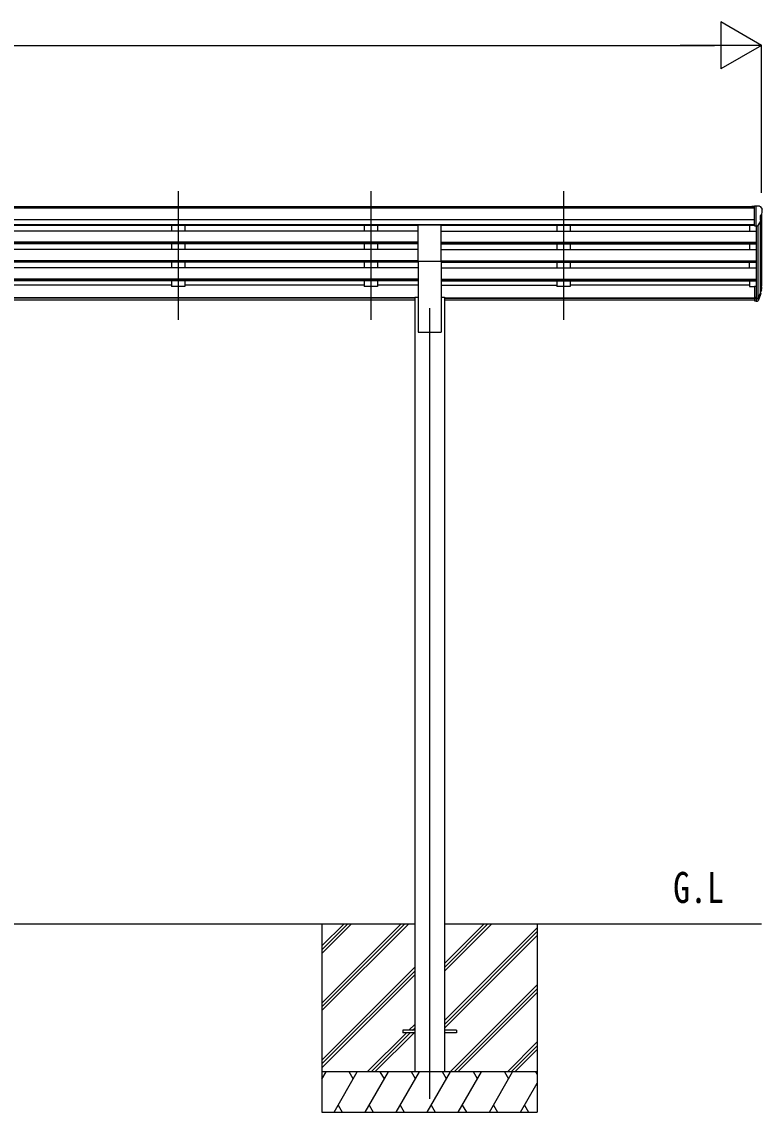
# Model space of a CAD drawing. Units: millimetres, scale not verified. Extents: x -14718 to 14718, y -10395 to 10395.
# Drawn here: x 317 to 3069, y -6038 to -1984 of the extents above; entities that cross this region are included whole.
import ezdxf
from ezdxf.enums import TextEntityAlignment as Align

# ---------------------------------------------------------------- set-up
doc = ezdxf.new("R2010")
doc.units = ezdxf.units.MM
doc.header["$LTSCALE"] = 50
for name, color, linetype in [('0-2_USER1', 3, 'Continuous'), ('0-3_YKK_12', 2, 'Continuous'), ('0-4_YKK_13', 4, 'Continuous'), ('0-5_YKK_A1', 4, 'Continuous'), ('0-6_YKK_D', 6, 'Continuous')]:
    doc.layers.add(name, color=color, linetype=linetype)
doc.styles.add('ＭＳ ゴシック', font='')
doc.styles.get('ＭＳ ゴシック').set_extended_font_data('MS Gothic')

msp = doc.modelspace()

# ---------------------------------------------------------------- linework, layer by layer
at = {"layer": '0-3_YKK_12'}
for p, q in [((898.57, -2614.39), (898.57, -3091.9)), ((898.57, -2614.39), (898.57, -3091.9)), ((1614.57, -2614.39), (1614.57, -3091.9)), ((1614.57, -2614.39), (1614.57, -3091.9)), ((2330.57, -2614.39), (2330.57, -3091.9)), ((2330.57, -2614.39), (2330.57, -3091.9)), ((1832.57, -3048.94), (1832.57, -5987.5))]:
    msp.add_line(p, q, dxfattribs=at)
at = {"layer": '0-4_YKK_13'}
for p, q in [((3040.07, -2670.13), (3030.07, -2670.22)), ((3030.07, -2671.74), (3030.07, -2670.22)), ((3040.07, -2742.12), (3040.07, -2670.13)), ((3058.57, -2670.13), (3040.07, -2670.13)), ((3046.57, -2743.12), (3046.57, -2670.13)), ((3058.57, -2670.13), (3060.9, -2670.27)), ((3061.66, -2670.7), (3065.73, -2676.51)), ((3060.57, -2704.65), (3060.57, -2720.92)), ((3066.04, -2701.32), (3060.72, -2704.39)), ((3068.57, -2679.5), (3068.57, -2680.13)), ((1790.07, -2873.55), (1790.07, -2738.34)), ((1790.07, -2738.34), (1875.07, -2738.34)), ((1875.07, -2873.55), (1875.07, -2738.34)), ((3040.07, -2742.12), (3046.57, -2742.12)), ((3046.57, -2743.12), (3051.78, -2742.8)), ((3054.19, -2741.3), (3063.2, -2725.71)), ((1790.07, -2873.55), (1875.07, -2873.55)), ((3040.07, -2967.51), (3040.07, -3021.55)), ((3040.07, -2967.51), (3046.57, -2967.51)), ((3046.57, -2967.51), (3046.57, -3022.29)), ((3053, -3011.87), (3060.76, -2996.46)), ((3062.21, -2996.82), (3054.01, -3013)), ((3062.82, -2997.38), (3054.01, -3020.93)), ((3064.87, -2980.33), (3061.6, -2987.39)), ((3065.48, -2981.7), (3061.6, -2989.65)), ((3063.16, -2992.98), (3062.82, -2997.38)), ((3040.07, -3007.65), (3046.57, -3007.65)), ((3040.07, -3012.52), (3046.57, -3012.52)), ((3040.07, -3021.55), (3046.57, -3021.55)), ((3046.57, -3012.54), (3051.7, -3012.54)), ((3046.57, -3014.35), (3051.41, -3014.35)), ((3046.57, -3022.29), (3051.41, -3022.29)), ((1732.57, -5733), (1732.57, -5742)), ((1777.57, -5733), (1732.57, -5733)), ((1777.57, -5742), (1732.57, -5742)), ((1932.57, -5733), (1887.57, -5733)), ((1932.57, -5742), (1887.57, -5742)), ((1932.57, -5733), (1932.57, -5742))]:
    msp.add_line(p, q, dxfattribs=at)
for centre, radius, start, end in [((3060.84, -2671.27), 1, 35, 86.5), ((3060.87, -2704.65), 0.3, 120, 180), ((3065.57, -2679.5), 3, 0, 87), ((3061.66, -2696.94), 6.18, 315.00103, 354.2965), ((2866.57, -2680.13), 202, 355.05096, 0), ((3051.6, -2739.8), 3, 273.5, 330), ((3060.87, -2720.92), 0.3, 180, 265.2833), ((3060.6, -2724.21), 3, 330, 85.2833), ((3035.98, -2970.83), 30.41, 341.80266, 352.8448), ((3037.39, -2972.59), 29.53, 342.01856, 353.49194)]:
    msp.add_arc(centre, radius, start, end, dxfattribs=at)
for centre, major_axis, ratio, start_param, end_param in [((2976.65, -2972.92), (88.05, 0), 0.90356, 5.9828017, 6.0168888), ((3061.86, -2992.98), (-1.3, 0), 0.90356, 2.9359903, 4.9130961), ((2975.94, -2976.79), (89.07, 0), 0.90356, 6.0316505, 6.077583), ((2978.71, -2966.34), (-87.93, 4.42), 0.541684, 3.060334, 3.2172517), ((2977.92, -2973.02), (89.06, 1.43), 0.57596, 6.1985533, 6.3701348), ((3051.41, -3011.64), (3, 0), 0.90356, 4.712389, 5.7595865), ((3051.41, -3019.58), (-3, 0), 0.90356, 1.5707963, 2.6179939), ((3051.7, -3011.19), (1.5, 0), 0.90356, 4.712389, 5.7595865)]:
    msp.add_ellipse(centre, major_axis=major_axis, ratio=ratio, start_param=start_param, end_param=end_param, dxfattribs=at)
at = {"layer": '0-5_YKK_A1'}
for p, q in [((3040.07, -2671.74), (-2674.93, -2671.74)), ((3040.07, -2676.95), (-2674.93, -2676.95)), ((3066.57, -2700.71), (3066.57, -2967.15)), ((3040.07, -2720.48), (-2674.93, -2720.48)), ((3040.07, -2738.34), (-2674.93, -2738.34)), ((1790.07, -2741.58), (-1424.93, -2741.58)), ((873.57, -2741.58), (873.57, -2762.04)), ((923.57, -2741.58), (923.57, -2762.04)), ((1589.57, -2741.58), (1589.57, -2762.04)), ((1639.57, -2741.58), (1639.57, -2762.04)), ((3040.07, -2741.68), (1875.07, -2741.68)), ((2305.57, -2741.58), (2305.57, -2762.04)), ((2355.57, -2741.58), (2355.57, -2762.04)), ((3021.57, -2741.58), (3021.57, -2762.04)), ((3046.57, -2743.12), (3046.57, -2967.51)), ((3052.57, -2742.64), (3052.58, -3012.29)), ((3061.6, -2728.48), (3061.6, -2993.86)), ((1790.07, -2762.04), (-1424.93, -2762.04)), ((1875.07, -2762.04), (3046.57, -2762.04)), ((1790.07, -2803.91), (-1424.93, -2803.91)), ((1790.07, -2805.41), (-1424.93, -2805.41)), ((1790.07, -2809.73), (-1424.93, -2809.73)), ((1790.07, -2830.53), (-1424.93, -2830.53)), ((873.57, -2809.73), (873.57, -2830.53)), ((923.57, -2809.73), (923.57, -2830.53)), ((1589.57, -2809.73), (1589.57, -2830.53)), ((1639.57, -2809.73), (1639.57, -2830.53)), ((1875.07, -2803.91), (3046.57, -2803.91)), ((1875.07, -2805.41), (3046.57, -2805.41)), ((1875.07, -2809.73), (3046.57, -2809.73)), ((1875.07, -2830.53), (3046.57, -2830.53)), ((2305.57, -2809.73), (2305.57, -2830.53)), ((2355.57, -2809.73), (2355.57, -2830.53)), ((3021.57, -2809.73), (3021.57, -2830.53)), ((1790.07, -2872.41), (-1424.93, -2872.41)), ((1790.07, -2873.9), (-1424.93, -2873.9)), ((1790.07, -2873.55), (1790.07, -3137.5)), ((1875.07, -2872.41), (3046.57, -2872.41)), ((1875.07, -2873.55), (1875.07, -3137.5)), ((1875.07, -2873.9), (3046.57, -2873.9)), ((1790.07, -2878.22), (-1424.93, -2878.22)), ((1790.07, -2899.02), (-1424.93, -2899.02)), ((873.57, -2878.22), (873.57, -2899.02)), ((923.57, -2878.22), (923.57, -2899.02)), ((1589.57, -2878.22), (1589.57, -2899.02)), ((1639.57, -2878.22), (1639.57, -2899.02)), ((1875.07, -2878.22), (3046.57, -2878.22)), ((1875.07, -2899.02), (3046.57, -2899.02)), ((2305.57, -2878.22), (2305.57, -2899.02)), ((2355.57, -2878.22), (2355.57, -2899.02)), ((3021.57, -2899.02), (3021.57, -2878.22)), ((1790.07, -2940.9), (-1424.93, -2940.9)), ((1790.07, -2942.39), (-1424.93, -2942.39)), ((1790.07, -2946.71), (-1424.93, -2946.71)), ((873.57, -2946.71), (873.57, -2968.15)), ((923.57, -2946.71), (923.57, -2968.15)), ((1589.57, -2946.71), (1589.57, -2968.15)), ((1639.57, -2946.71), (1639.57, -2968.15)), ((1875.07, -2940.9), (3046.57, -2940.9)), ((1875.07, -2942.39), (3046.57, -2942.39)), ((1875.07, -2946.71), (3046.57, -2946.71)), ((2305.57, -2946.71), (2305.57, -2968.15)), ((2355.57, -2946.71), (2355.57, -2968.15)), ((3021.57, -2946.71), (3021.57, -2968.15)), ((873.57, -2963.2), (207.57, -2963.2)), ((923.57, -2968.15), (873.57, -2968.15)), ((1589.57, -2963.2), (923.57, -2963.2)), ((1639.57, -2968.15), (1589.57, -2968.15)), ((1790.07, -2963.2), (1639.57, -2963.2)), ((1875.07, -2963.2), (2305.57, -2963.2)), ((2355.57, -2968.15), (2305.57, -2968.15)), ((3021.57, -2963.2), (2355.57, -2963.2)), ((3021.57, -2968.15), (3040.07, -2968.15)), ((1777.57, -3010.22), (-1412.43, -3010.22)), ((1777.57, -3011.61), (-1412.43, -3011.61)), ((1777.57, -3019.3), (-1412.43, -3019.3)), ((1777.57, -3007.5), (1777.57, -5887.5)), ((1777.57, -3007.5), (1790.07, -3007.5)), ((1875.07, -3007.5), (1887.57, -3007.5)), ((1887.57, -3007.5), (1887.57, -5887.5)), ((1887.57, -3010.22), (3040.07, -3010.22)), ((1887.57, -3011.61), (3040.07, -3011.61)), ((3040.07, -3019.3), (1887.57, -3019.3)), ((1790.07, -3137.5), (1875.07, -3137.5)), ((-1412.43, -5337.5), (1777.57, -5337.5)), ((1432.57, -5337.5), (1432.57, -6037.5)), ((1432.57, -5631.68), (1726.75, -5337.5)), ((1432.57, -5645.82), (1740.89, -5337.5)), ((1432.57, -5659.96), (1755.03, -5337.5)), ((1432.57, -5447.83), (1542.9, -5337.5)), ((1432.57, -5433.69), (1528.76, -5337.5)), ((1432.57, -5419.55), (1514.62, -5337.5)), ((1887.57, -5337.5), (3066.57, -5337.5)), ((1887.57, -5513.33), (2063.4, -5337.5)), ((1887.57, -5499.19), (2049.26, -5337.5)), ((1887.57, -5485.04), (2035.12, -5337.5)), ((2232.57, -5337.5), (2232.57, -6037.5)), ((1887.57, -5697.18), (2232.57, -5352.18)), ((1887.57, -5711.32), (2232.57, -5366.32)), ((1887.57, -5725.46), (2232.57, -5380.46)), ((1432.57, -5843.81), (1777.57, -5498.81)), ((1432.57, -5857.95), (1777.57, -5512.95)), ((1432.57, -5872.09), (1777.57, -5527.09)), ((1909.38, -5887.5), (2232.57, -5564.31)), ((1923.52, -5887.5), (2232.57, -5578.45)), ((1937.66, -5887.5), (2232.57, -5592.59)), ((1755.51, -5733), (1777.57, -5710.94)), ((1601.01, -5887.5), (1746.51, -5742)), ((1615.15, -5887.5), (1760.65, -5742)), ((1629.3, -5887.5), (1774.8, -5742)), ((1769.65, -5733), (1777.57, -5725.08)), ((2121.51, -5887.5), (2232.57, -5776.44)), ((2135.65, -5887.5), (2232.57, -5790.58)), ((2149.8, -5887.5), (2232.57, -5804.73)), ((2232.57, -5887.5), (1432.57, -5887.5)), ((1432.57, -5915), (1448.45, -5887.5)), ((1477.32, -6037.5), (1563.92, -5887.5)), ((1548.92, -5913.48), (1533.92, -5887.5)), ((1592.79, -6037.5), (1679.39, -5887.5)), ((1664.39, -5913.48), (1649.39, -5887.5)), ((1708.26, -6037.5), (1794.86, -5887.5)), ((1779.86, -5913.48), (1764.86, -5887.5)), ((1823.73, -6037.5), (1910.33, -5887.5)), ((1895.33, -5913.48), (1880.33, -5887.5)), ((1939.2, -6037.5), (2025.8, -5887.5)), ((2010.8, -5913.48), (1995.8, -5887.5)), ((2054.67, -6037.5), (2141.27, -5887.5)), ((2111.27, -5887.5), (2126.27, -5913.48)), ((2226.74, -5887.5), (2232.57, -5897.6)), ((2170.14, -6037.5), (2232.57, -5929.36)), ((1432.57, -6037.5), (2232.57, -6037.5)), ((1492.31, -6011.52), (1507.31, -6037.5)), ((1607.78, -6011.52), (1622.78, -6037.5)), ((1723.26, -6011.52), (1738.26, -6037.5)), ((1838.73, -6011.52), (1853.72, -6037.5)), ((1954.2, -6011.52), (1969.19, -6037.5)), ((2069.67, -6011.52), (2084.66, -6037.5)), ((2185.13, -6011.52), (2200.13, -6037.5))]:
    msp.add_line(p, q, dxfattribs=at)
at = {"layer": '0-6_YKK_D'}
for p, q in [((3066.57, -2071.74), (2915.01, -1984.24)), ((2915.01, -1984.24), (2915.01, -2159.24)), ((-2526.43, -2071.74), (2891.57, -2071.74)), ((3066.57, -2071.74), (2763.46, -2071.74)), ((3066.57, -2071.74), (2915.01, -2159.24)), ((3066.57, -2620.13), (3066.57, -2070.74))]:
    msp.add_line(p, q, dxfattribs=at)

# ---------------------------------------------------------------- texts
at = {"layer": '0-2_USER1', "style": 'ＭＳ ゴシック', "width": 0.8}
msp.add_text('G.L', height=115.5, dxfattribs=at).set_placement((2737.5, -5294.5), align=Align.BOTTOM_LEFT)

doc.saveas('drawing.dxf')
